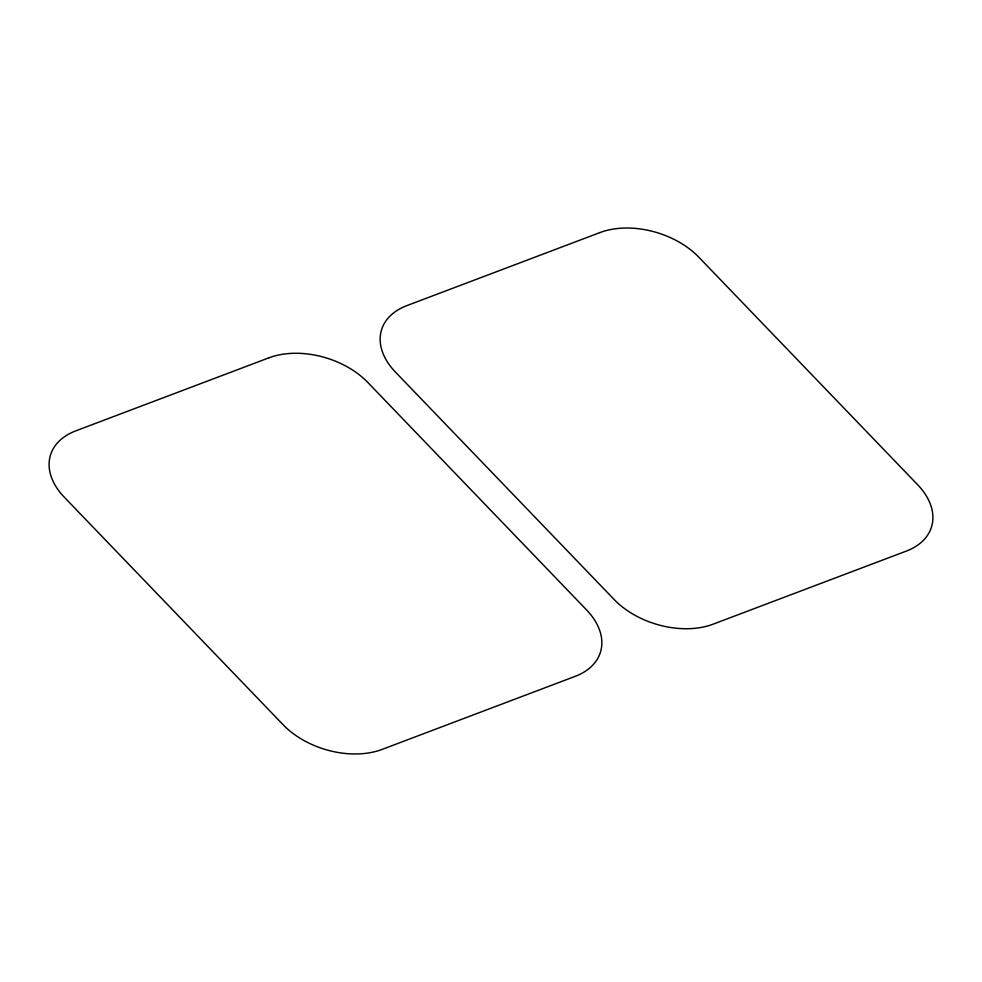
<?xml version="1.0" encoding="UTF-8"?>
<svg xmlns="http://www.w3.org/2000/svg" width="982" height="982" viewBox="0 0 982 982"><rect width="100%" height="100%" fill="white"/><g stroke="black" fill="none" stroke-linecap="round" stroke-linejoin="round"><path stroke-width="1.47" d="M268.872 357.829L75.761 430.877A72.238 47.394 17.2 0 0 64.346 497.26L283.16 724.777A72.238 47.394 17.2 0 0 382.096 749.413L575.194 676.352A72.238 47.394 17.2 0 0 586.61 609.982L367.808 382.452A72.238 47.394 17.2 0 0 268.872 357.829M599.904 232.587L406.806 305.648A72.238 47.394 17.2 0 0 395.39 372.018L614.192 599.548A72.238 47.394 17.2 0 0 713.128 624.171L906.239 551.123A72.238 47.394 17.2 0 0 917.654 484.74L698.84 257.223A72.238 47.394 17.2 0 0 599.904 232.587"/></g></svg>
